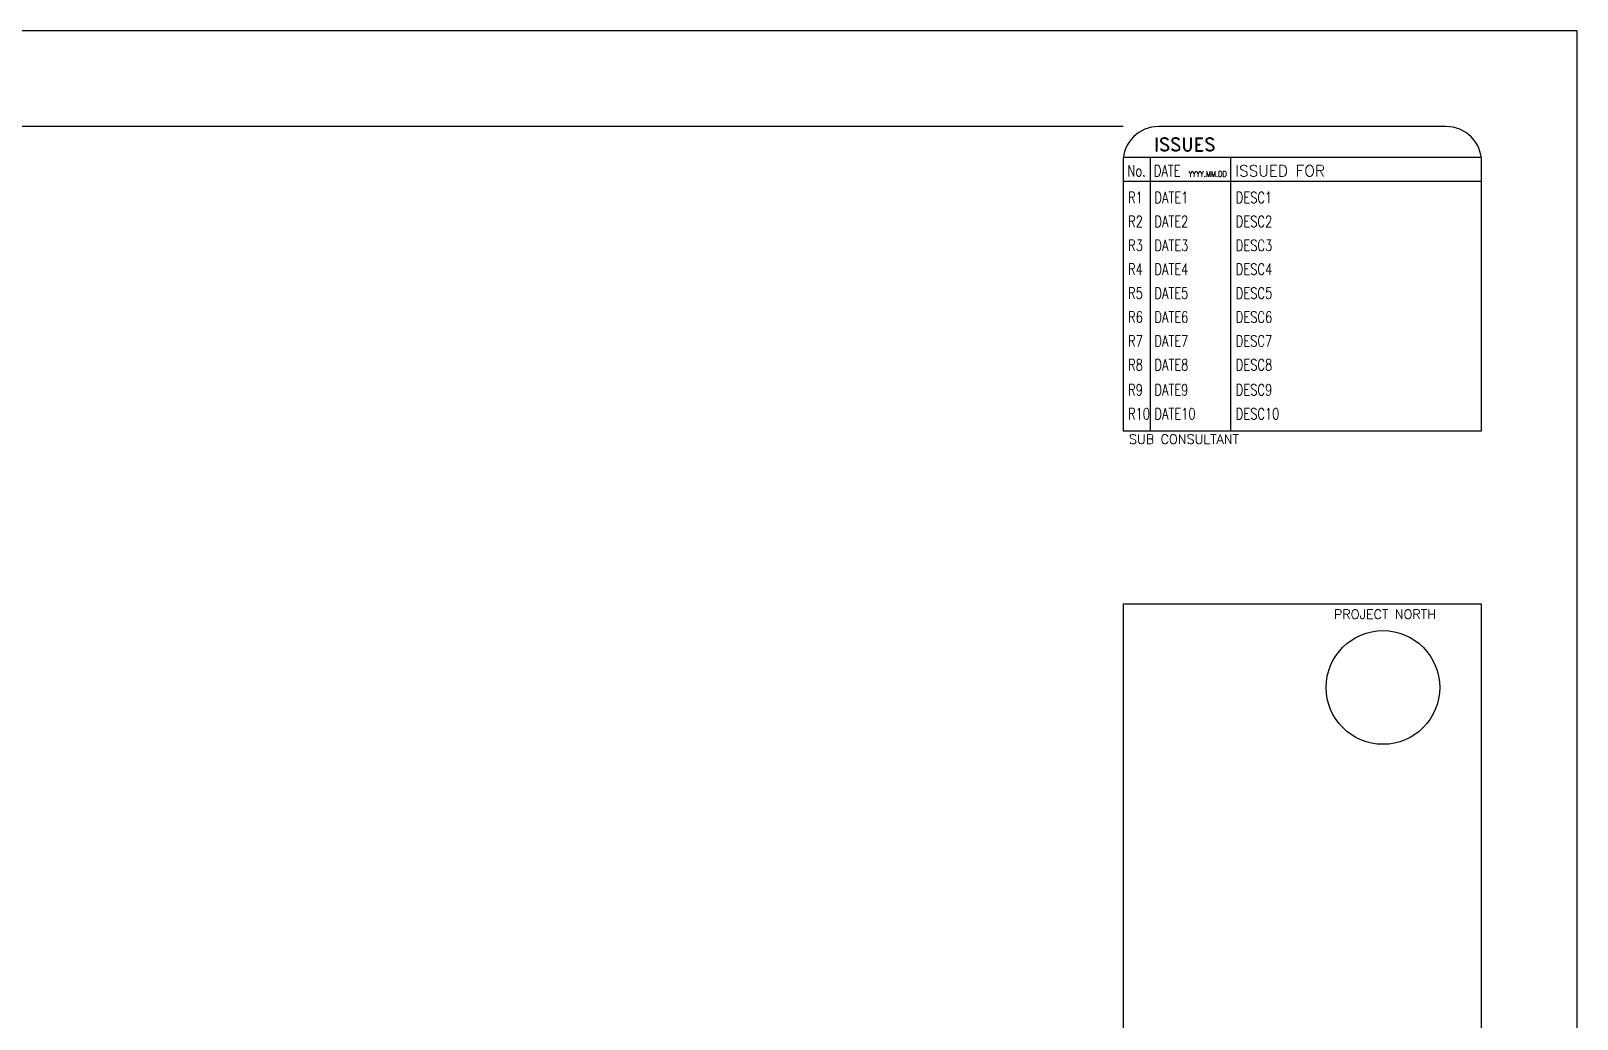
# Model space of a CAD drawing. Extents: x 0 to 17.8, y 0 to 11.
# Drawn here: x 8.91 to 17, y 5.83 to 11 of the extents above; entities that cross this region are included whole.
import ezdxf
from ezdxf.enums import TextEntityAlignment as Align

# ---------------------------------------------------------------- set-up
doc = ezdxf.new("R2010")
doc.units = 0
doc.header["$LTSCALE"] = 10
doc.header["$MEASUREMENT"] = 0
for name, color, linetype in [('BDR-18', 1, 'Continuous'), ('BDR-25', 4, 'Continuous'), ('BDR-SHADE', 254, 'Continuous')]:
    doc.layers.add(name, color=color, linetype=linetype)
doc.styles.add('HEL-Title3', font='romans.shx')
doc.styles.add('HEL-Title4', font='romand.shx')

msp = doc.modelspace()

# ---------------------------------------------------------------- linework, layer by layer
at = {"layer": 'BDR-18'}
for p, q in [((16.4986, 10.3381), (14.6264, 10.3381)), ((14.768, 8.9089), (14.768, 10.3381)), ((15.189, 8.9089), (15.189, 10.3381)), ((16.5, 10.2131), (14.625, 10.2131))]:
    msp.add_line(p, q, dxfattribs=at)
msp.add_lwpolyline([(0, 0), (17, 0), (17, 11), (0, 11)], close=True, dxfattribs=at)
at = {"layer": 'BDR-25'}
msp.add_lwpolyline([(14.625, 10.3155), (14.625, 8.9089), (16.5, 8.9089), (16.5, 10.3155, 0.414214), (16.3155, 10.5), (14.8095, 10.5, 0.414214)], format="xyb", close=True, dxfattribs=at)
msp.add_lwpolyline([(16.5, 8.0027), (16.5, 8.0027), (14.625, 8.0027), (14.625, 3.8502), (16.5, 3.8502), (16.5, 8.0027)], dxfattribs=at)
at = {"layer": 'BDR-SHADE'}
msp.add_lwpolyline([(14.625, 10.5), (0.75, 10.5)], dxfattribs=at)
at = {"layer": 'Defpoints'}
msp.add_circle((15.9842, 7.5664), 0.2972, dxfattribs=at)
msp.add_point((16.5, 10.5039), dxfattribs=at)

# ---------------------------------------------------------------- texts
at = {"layer": 'BDR-18', "lineweight": 70, "line_spacing_factor": 1.142308, "style": 'HEL-Title4'}
for s, insert, char_height, width, attachment_point in [('{\\W0.75;No.}', (14.6475, 10.2976), 0.058594, 0.12585, 1), ('{\\W0.75;DATE}', (14.7858, 10.2976), 0.058594, 0.18561, 1), ('ISSUED FOR', (15.2115, 10.2976), 0.05859, 0.626504, 1), ('{\\W0.75;YYYY.MM.DD}', (14.9678, 10.2373), 0.029297, 0.226397, 7)]:
    msp.add_mtext(s, dxfattribs=dict(at, insert=insert, char_height=char_height, width=width, attachment_point=attachment_point))
at = {"layer": 'BDR-18', "lineweight": 50, "insert": (14.6555, 8.8895), "char_height": 0.048828, "width": 0.942318, "attachment_point": 1, "line_spacing_factor": 1.142308, "style": 'HEL-Title4'}
msp.add_mtext('SUB CONSULTANT', dxfattribs=at)
at = {"layer": 'BDR-25', "lineweight": 70, "insert": (14.7858, 10.4062), "char_height": 0.06836, "width": 0.278416, "attachment_point": 4, "line_spacing_factor": 0.6, "style": 'HEL-Title4'}
msp.add_mtext('ISSUES', dxfattribs=at)
at = {"layer": 'BDR-25', "style": 'HEL-Title3', "width": 0.75}
for tag, p in [('R1', (14.6507, 10.1287)), ('DATE1', (14.7891, 10.1287)), ('DESC1', (15.2147, 10.1287)), ('R2', (14.6507, 10.0037)), ('DATE2', (14.7891, 10.0037)), ('DESC2', (15.2147, 10.0037)), ('R3', (14.6507, 9.8787)), ('DATE3', (14.7891, 9.8787)), ('DESC3', (15.2147, 9.8787)), ('R4', (14.6507, 9.7537)), ('DATE4', (14.7891, 9.7537)), ('DESC4', (15.2147, 9.7537)), ('R5', (14.6507, 9.6287)), ('DATE5', (14.7891, 9.6287)), ('DESC5', (15.2147, 9.6287)), ('R6', (14.6507, 9.5037)), ('DATE6', (14.7891, 9.5037)), ('DESC6', (15.2147, 9.5037)), ('R7', (14.6507, 9.3787)), ('DATE7', (14.7891, 9.3787)), ('DESC7', (15.2147, 9.3787)), ('R8', (14.6507, 9.2537)), ('DATE8', (14.7891, 9.2537)), ('DESC8', (15.2147, 9.2537)), ('R9', (14.6507, 9.1228)), ('DATE9', (14.7891, 9.1228)), ('DESC9', (15.2147, 9.1228)), ('R10', (14.6507, 8.9978)), ('DATE10', (14.7891, 8.9978)), ('DESC10', (15.2147, 8.9978))]:
    msp.add_attdef(tag, text='', height=0.0586, dxfattribs=at).set_placement(p, align=Align.MIDDLE_LEFT)
at = {"layer": 'Defpoints', "lineweight": 50, "insert": (15.995, 7.9738), "char_height": 0.048828, "width": 0.68002, "attachment_point": 2, "line_spacing_factor": 1.142308, "style": 'HEL-Title4'}
msp.add_mtext('PROJECT NORTH', dxfattribs=at)

doc.saveas('drawing.dxf')
